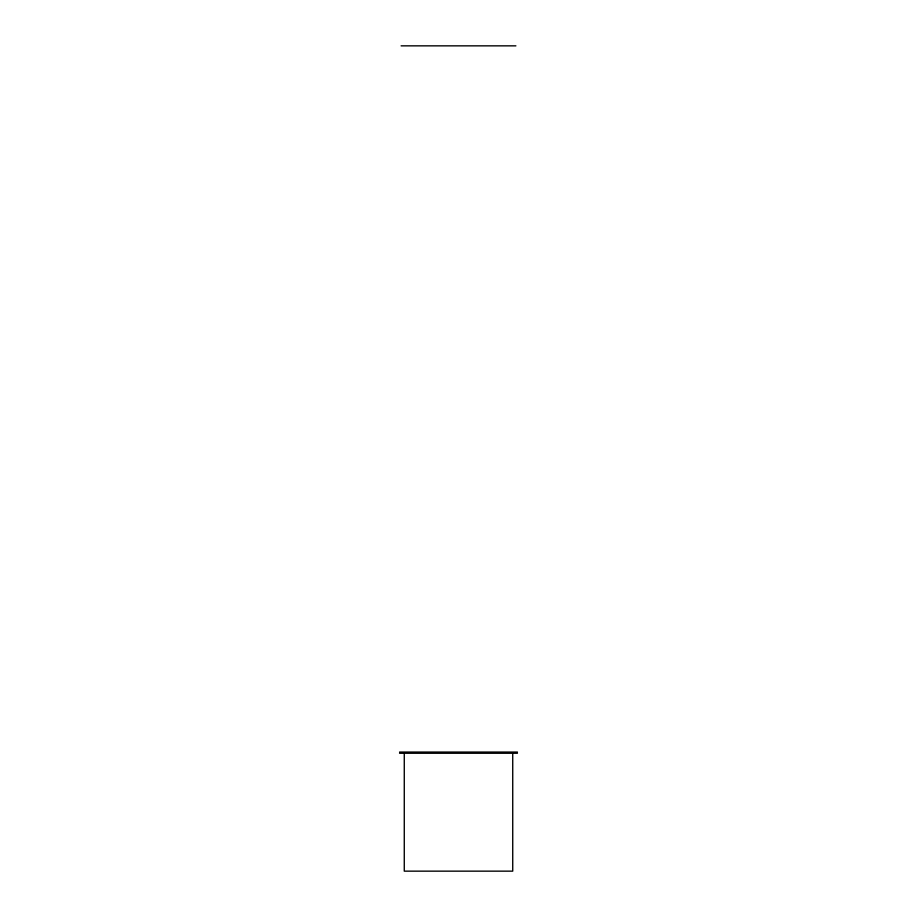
<?xml version="1.0" encoding="UTF-8"?>
<svg xmlns="http://www.w3.org/2000/svg" width="917" height="917" viewBox="0 0 917 917"><rect width="100%" height="100%" fill="white"/><g stroke="black" fill="none" stroke-linecap="round" stroke-linejoin="round"><path stroke-width="1.38" d="M401.107 45.85L515.893 45.85M399.548 752.066L517.452 752.066M399.548 753.247L517.452 753.247M512.729 753.247L512.729 871.15L404.271 871.15L404.271 753.247"/></g></svg>
